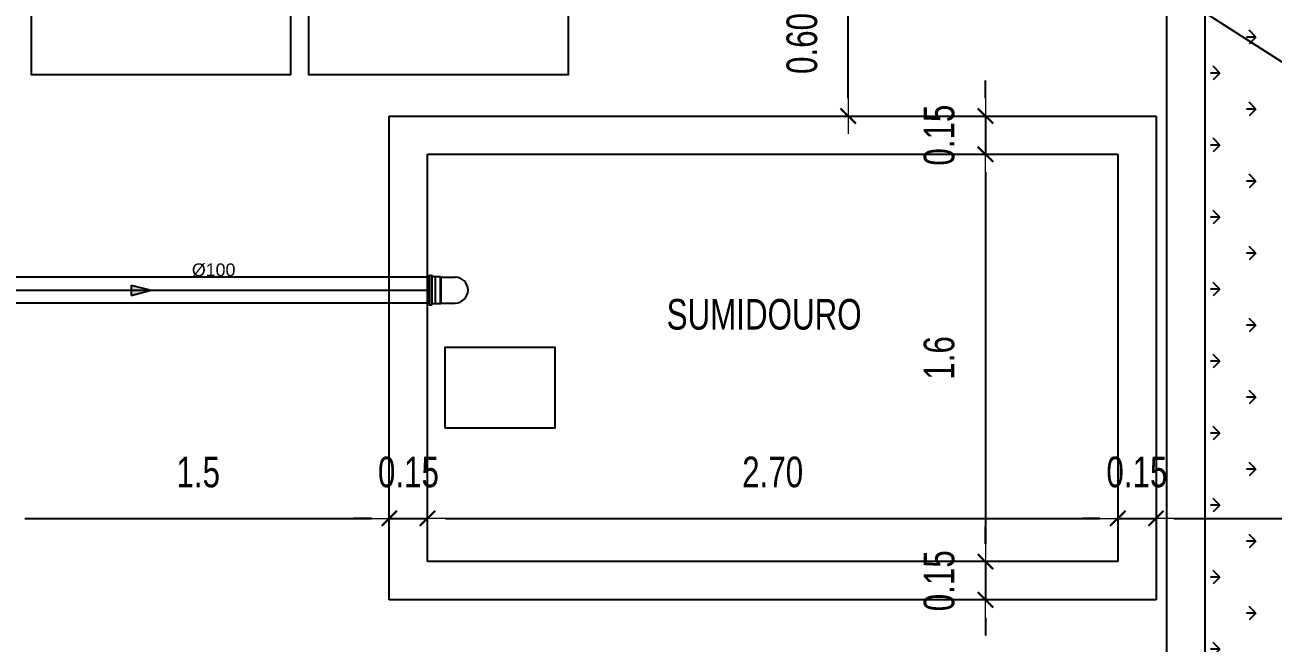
# Model space of a CAD drawing. Header units: millimetres. Extents: x 2502 to 4311, y 2007 to 3121.
# Drawn here: x 3363.7 to 3559.6, y 2172.2 to 2269.3 of the extents above; entities that cross this region are included whole.
import ezdxf
from ezdxf.enums import TextEntityAlignment as Align

# ---------------------------------------------------------------- set-up
doc = ezdxf.new("R2010")
doc.units = ezdxf.units.MM
doc.header["$LTSCALE"] = 20
doc.header["$MEASUREMENT"] = 0
doc.linetypes.add('CONTINU', pattern=[0])
for name, color, linetype in [('A-PEN-08', 8, 'CONTINUOUS'), ('A-PEN-C', 4, 'CONTINUOUS'), ('AF', 5, 'CONTINUOUS'), ('COTA', 7, 'CONTINUOUS'), ('E-txt-g', 3, 'CONTINUOUS'), ('Esgoto', 5, 'CONTINUOUS'), ('Texto-Tubos', 7, 'CONTINUOUS'), ('TigreCad', 3, 'CONTINUOUS'), ('Tinterno', 9, 'CONTINUOUS')]:
    doc.layers.add(name, color=color, linetype=linetype)
for name, color, linetype, lineweight in [('E-Pen-C', 4, 'CONTINUOUS', 15), ('E-Pen-G', 3, 'CONTINUOUS', 30), ('E-Txt-W', 7, 'CONTINUOUS', 20)]:
    doc.layers.add(name, color=color, linetype=linetype, lineweight=lineweight)
doc.styles.add('F2', font='swisscl.ttf')
doc.styles.add('REG60', font='romans.shx', dxfattribs={"width": 0.8, "height": 0.15})
doc.styles.add('REG80', font='romans.shx', dxfattribs={"width": 0.8, "height": 0.2})
doc.styles.add('TCTUBOS-TXT', font='arial.ttf')
pattern_1 = [(180, (33306.3336, -15184.039), (-5.65685425, -5.65685425), [1.5, -9.8137085]), (135, (33306.334, -15184.039), (-5.6568542, -5.6568542), [1.5, -6.5]), (225, (33306.334, -15184.039), (5.6568542, -5.6568542), [1.5, -6.5])]

# ---------------------------------------------------------------- blocks, each defined once
blk = doc.blocks.new('TXT-AMB75')
at = {"layer": 'E-txt-g', "style": 'REG80', "width": 0.8, "flags": 8}
blk.add_attdef('TXT', text='', height=0.2, dxfattribs=at).set_placement((0.0055, 0.2964), align=Align.CENTER)
at = {"layer": 'E-Txt-W', "style": 'REG60', "width": 0.8, "flags": 8}
blk.add_attdef('TXT', text='', height=0.15, dxfattribs=at).set_placement((0.0055, 0.0271), align=Align.CENTER)
blk = doc.blocks.new('j9n100d')
at = {"layer": 'TigreCad'}
for p, q in [((54.9, 50.8), (0, 50.8)), ((57.1, 53), (54.9, 50.8)), ((57.1, 53), (57.1, -53)), ((76.8, 53), (57.1, 53)), ((77.1, 53.2), (76.8, 53)), ((89.2, 53.2), (77.1, 53.2)), ((77.1, 53.2), (77.1, -53.3)), ((90.4, 56.7), (90.2, 54.2)), ((100.8, 57.7), (91.4, 57.7)), ((91.4, 56.7), (91.4, -56.6)), ((100.8, 56.7), (100.8, -56.6)), ((101.8, 56.9), (102.6, 54)), ((108, 53.2), (103.6, 53.2)), ((108, 53.2), (108, -53.3)), ((54.9, -50.8), (0, -50.8)), ((57.1, -53), (54.9, -50.8)), ((76.8, -53), (57.1, -53)), ((77.1, -53.3), (76.8, -53)), ((89.2, -53.3), (77.1, -53.3)), ((90.4, -56.7), (90.2, -54.2)), ((100.8, -57.6), (91.4, -57.6)), ((101.8, -56.9), (102.6, -54)), ((108, -53.3), (103.6, -53.3))]:
    blk.add_line(p, q, dxfattribs=at)
for centre, radius, start, end in [((0, 0), 50.8, 90, 270), ((89.2, 54.2), 1, 270, 355), ((91.4, 56.7), 1, 90, 175), ((100.8, 56.7), 1, 15, 90), ((103.6, 54.2), 1, 195, 270), ((89.2, -54.2), 1, 5, 90), ((91.4, -56.6), 1, 185, 270), ((100.8, -56.6), 1, 270, 345), ((103.6, -54.2), 1, 90, 165)]:
    blk.add_arc(centre, radius, start, end, dxfattribs=at)
at = {"layer": 'Tinterno'}
for p, q in [((54.9, 50.8), (54.9, -50.8)), ((76.8, 53), (76.8, -53)), ((90.1, 53.2), (90.1, -53.3)), ((102.8, 53.2), (102.8, -53.3))]:
    blk.add_line(p, q, dxfattribs=at)
blk = doc.blocks.new('TRACO')
at = {"layer": 'E-Pen-C'}
for p, q in [((0, 1), (0, -1)), ((-1, 0), (1, 0))]:
    blk.add_line(p, q, dxfattribs=at)
at = {"layer": 'E-Pen-G'}
blk.add_line((-0.424, -0.424), (0.424, 0.424), dxfattribs=at)

msp = doc.modelspace()

# ---------------------------------------------------------------- hatches: boundary and pattern name
at = {"layer": 'A-PEN-08'}
h = msp.add_hatch(dxfattribs=at)
h.set_pattern_fill('GRASS', color=256, scale=8, angle=90, style=0)
h.set_pattern_definition(pattern_1)
h.paths.add_polyline_path([(3608.89, 2507.07), (3548.89, 2507.07), (3548.89, 2327.75), (3556.89, 2327.75), (3556.89, 2269.75), (3548.89, 2269.75), (3548.89, 2157.75), (3608.89, 2157.75)])
h.paths.add_polyline_path([(3593.77, 2326.14, -1), (3593.77, 2321.61, -1)], flags=16)
h.paths.add_polyline_path([(3556.89, 2327.75), (3548.89, 2327.75), (3548.89, 2321.75), (3550.89, 2321.75), (3550.89, 2275.75), (3548.89, 2275.75), (3548.89, 2269.75), (3556.89, 2269.75)], flags=16)
h.paths.add_polyline_path([(3580.25, 2322.05), (3580.25, 2343.04), (3572.9, 2343.04), (3572.9, 2322.05)], flags=24)
h.paths.add_polyline_path([(3587.62, 2316.8), (3587.62, 2348.29), (3579.05, 2348.29), (3579.05, 2316.8)], flags=24)
h.paths.add_polyline_path([(3561.4, 2155.68), (3561.4, 2165.6), (3551.28, 2165.6), (3551.28, 2155.68)], flags=9)
h.paths.add_polyline_path([(3561.39, 2214.28), (3561.39, 2227.21), (3551.27, 2227.21), (3551.27, 2214.28)], flags=24)
h.paths.add_polyline_path([(3561.4, 2275.68), (3561.4, 2285.6), (3551.28, 2285.6), (3551.28, 2275.68)], flags=24)
h.paths.add_polyline_path([(3561.39, 2301.22), (3561.39, 2314.15), (3551.27, 2314.15), (3551.27, 2301.22)], flags=24)
h.paths.add_polyline_path([(3561.39, 2331.68), (3561.39, 2341.6), (3551.27, 2341.6), (3551.27, 2331.68)], flags=24)
h.paths.add_polyline_path([(3561.39, 2341.68), (3561.39, 2351.6), (3551.27, 2351.6), (3551.27, 2341.68)], flags=24)
h.paths.add_polyline_path([(3561.39, 2351.68), (3561.39, 2361.6), (3551.27, 2361.6), (3551.27, 2351.68)], flags=24)
h.paths.add_polyline_path([(3561.39, 2361.68), (3561.39, 2371.6), (3551.27, 2371.6), (3551.27, 2361.68)], flags=24)
h.paths.add_polyline_path([(3561.39, 2371.68), (3561.39, 2381.6), (3551.27, 2381.6), (3551.27, 2371.68)], flags=24)
h.paths.add_polyline_path([(3561.39, 2381.68), (3561.39, 2391.6), (3551.27, 2391.6), (3551.27, 2381.68)], flags=24)
h.paths.add_polyline_path([(3561.39, 2391.68), (3561.39, 2401.6), (3551.27, 2401.6), (3551.27, 2391.68)], flags=24)
h.paths.add_polyline_path([(3561.39, 2401.68), (3561.39, 2411.6), (3551.27, 2411.6), (3551.27, 2401.68)], flags=24)
h.paths.add_polyline_path([(3561.39, 2411.68), (3561.39, 2421.6), (3551.27, 2421.6), (3551.27, 2411.68)], flags=24)
h.paths.add_polyline_path([(3561.39, 2421.68), (3561.39, 2431.6), (3551.27, 2431.6), (3551.27, 2421.68)], flags=24)
h.paths.add_polyline_path([(3561.39, 2431.68), (3561.39, 2441.6), (3551.27, 2441.6), (3551.27, 2431.68)], flags=24)
h.paths.add_polyline_path([(3561.39, 2441.68), (3561.39, 2451.6), (3551.27, 2451.6), (3551.27, 2441.68)], flags=24)
h.paths.add_polyline_path([(3561.39, 2451.68), (3561.39, 2461.6), (3551.27, 2461.6), (3551.27, 2451.68)], flags=24)
h.paths.add_polyline_path([(3561.4, 2459.68), (3561.4, 2469.6), (3551.28, 2469.6), (3551.28, 2459.68)], flags=24)
h.paths.add_polyline_path([(3585.42, 2216.15), (3572.49, 2216.15), (3572.49, 2206.03), (3585.42, 2206.03)], flags=24)
h.paths.add_polyline_path([(3603.06, 2325.22), (3603.06, 2342.78), (3596.61, 2342.78), (3596.61, 2325.22)], flags=24)
h.paths.add_polyline_path([(3593.69, 2329.34), (3593.69, 2342.77), (3586.32, 2342.77), (3586.32, 2329.34)], flags=24)
h = msp.add_hatch(dxfattribs=at)
h.set_pattern_fill('GRASS', color=256, scale=8, angle=90, style=0)
h.set_pattern_definition(pattern_1)
h.paths.add_polyline_path([(3608.89, 2507.07), (3548.89, 2507.07), (3548.89, 2327.75), (3556.89, 2327.75), (3556.89, 2269.75), (3548.89, 2269.75), (3548.89, 2157.75), (3608.89, 2157.75)])
h.paths.add_polyline_path([(3593.77, 2326.14, -1), (3593.77, 2321.61, -1)], flags=16)
h.paths.add_polyline_path([(3556.89, 2327.75), (3548.89, 2327.75), (3548.89, 2321.75), (3550.89, 2321.75), (3550.89, 2275.75), (3548.89, 2275.75), (3548.89, 2269.75), (3556.89, 2269.75)], flags=16)
h.paths.add_polyline_path([(3580.25, 2322.05), (3580.25, 2343.04), (3572.9, 2343.04), (3572.9, 2322.05)], flags=24)
h.paths.add_polyline_path([(3587.62, 2316.8), (3587.62, 2348.29), (3579.05, 2348.29), (3579.05, 2316.8)], flags=24)
h.paths.add_polyline_path([(3561.4, 2155.68), (3561.4, 2165.6), (3551.28, 2165.6), (3551.28, 2155.68)], flags=9)
h.paths.add_polyline_path([(3561.39, 2214.28), (3561.39, 2227.21), (3551.27, 2227.21), (3551.27, 2214.28)], flags=24)
h.paths.add_polyline_path([(3561.4, 2275.68), (3561.4, 2285.6), (3551.28, 2285.6), (3551.28, 2275.68)], flags=24)
h.paths.add_polyline_path([(3561.39, 2301.22), (3561.39, 2314.15), (3551.27, 2314.15), (3551.27, 2301.22)], flags=24)
h.paths.add_polyline_path([(3561.39, 2331.68), (3561.39, 2341.6), (3551.27, 2341.6), (3551.27, 2331.68)], flags=24)
h.paths.add_polyline_path([(3561.39, 2341.68), (3561.39, 2351.6), (3551.27, 2351.6), (3551.27, 2341.68)], flags=24)
h.paths.add_polyline_path([(3561.39, 2351.68), (3561.39, 2361.6), (3551.27, 2361.6), (3551.27, 2351.68)], flags=24)
h.paths.add_polyline_path([(3561.39, 2361.68), (3561.39, 2371.6), (3551.27, 2371.6), (3551.27, 2361.68)], flags=24)
h.paths.add_polyline_path([(3561.39, 2371.68), (3561.39, 2381.6), (3551.27, 2381.6), (3551.27, 2371.68)], flags=24)
h.paths.add_polyline_path([(3561.39, 2381.68), (3561.39, 2391.6), (3551.27, 2391.6), (3551.27, 2381.68)], flags=24)
h.paths.add_polyline_path([(3561.39, 2391.68), (3561.39, 2401.6), (3551.27, 2401.6), (3551.27, 2391.68)], flags=24)
h.paths.add_polyline_path([(3561.39, 2401.68), (3561.39, 2411.6), (3551.27, 2411.6), (3551.27, 2401.68)], flags=24)
h.paths.add_polyline_path([(3561.39, 2411.68), (3561.39, 2421.6), (3551.27, 2421.6), (3551.27, 2411.68)], flags=24)
h.paths.add_polyline_path([(3561.39, 2421.68), (3561.39, 2431.6), (3551.27, 2431.6), (3551.27, 2421.68)], flags=24)
h.paths.add_polyline_path([(3561.39, 2431.68), (3561.39, 2441.6), (3551.27, 2441.6), (3551.27, 2431.68)], flags=24)
h.paths.add_polyline_path([(3561.39, 2441.68), (3561.39, 2451.6), (3551.27, 2451.6), (3551.27, 2441.68)], flags=24)
h.paths.add_polyline_path([(3561.39, 2451.68), (3561.39, 2461.6), (3551.27, 2461.6), (3551.27, 2451.68)], flags=24)
h.paths.add_polyline_path([(3561.4, 2459.68), (3561.4, 2469.6), (3551.28, 2469.6), (3551.28, 2459.68)], flags=24)
h.paths.add_polyline_path([(3585.42, 2216.15), (3572.49, 2216.15), (3572.49, 2206.03), (3585.42, 2206.03)], flags=24)
h.paths.add_polyline_path([(3603.06, 2325.22), (3603.06, 2342.78), (3596.61, 2342.78), (3596.61, 2325.22)], flags=24)
h.paths.add_polyline_path([(3593.69, 2329.34), (3593.69, 2342.77), (3586.32, 2342.77), (3586.32, 2329.34)], flags=24)
at = {"layer": 'AF'}
h = msp.add_hatch(color=256, dxfattribs=at)
h.paths.add_polyline_path([(3383.5, 2227.6), (3380.36, 2227.57), (3380.36, 2226.78)])
h.paths.add_polyline_path([(3383.5, 2227.6), (3380.35, 2228.37), (3380.36, 2227.57)])
h = msp.add_hatch(color=256, dxfattribs=at)
h.paths.add_polyline_path([(3383.5, 2227.6), (3380.36, 2227.57), (3380.36, 2226.78)])
h.paths.add_polyline_path([(3383.5, 2227.6), (3380.35, 2228.37), (3380.36, 2227.57)])

# ---------------------------------------------------------------- linework, layer by layer
at = {"layer": 'A-PEN-08', "linetype": 'Continuous', "ltscale": 0.35}
for p, q in [((3548.89, 2522.95), (3548.89, 2157.75)), ((3548.89, 2522.95), (3548.89, 2157.75)), ((3542.89, 2277.75), (3542.89, 2163.75)), ((3542.89, 2277.75), (3542.89, 2163.75))]:
    msp.add_line(p, q, dxfattribs=at)
at = {"layer": 'A-PEN-08', "linetype": 'CONTINU'}
for points in [[(3364.65, 2275.71), (3364.65, 2261.49), (3405.45, 2261.49), (3405.45, 2275.71)], [(3364.65, 2275.71), (3364.65, 2261.49), (3405.45, 2261.49), (3405.45, 2275.71)], [(3408.22, 2275.71), (3408.22, 2261.49), (3449.02, 2261.49), (3449.02, 2275.71)], [(3408.22, 2275.71), (3408.22, 2261.49), (3449.02, 2261.49), (3449.02, 2275.71)]]:
    msp.add_lwpolyline(points, close=True, dxfattribs=at)
at = {"layer": 'A-PEN-C'}
msp.add_line((3544.71, 2273.93), (3566.63, 2259.86), dxfattribs=at)
msp.add_line((3544.71, 2273.93), (3566.63, 2259.86), dxfattribs=at)
at = {"layer": 'AF'}
for p, q in [((3380.35, 2228.37), (3383.5, 2227.6)), ((3380.35, 2228.37), (3380.36, 2226.77)), ((3380.35, 2228.37), (3383.5, 2227.6)), ((3380.35, 2228.37), (3380.36, 2226.77)), ((3380.36, 2226.78), (3383.5, 2227.6)), ((3380.36, 2226.78), (3383.5, 2227.6))]:
    msp.add_line(p, q, dxfattribs=at)
at = {"layer": 'COTA', "color": 4, "linetype": 'Continuous'}
for p, q in [((3492.93, 2257.75), (3492.93, 2274.95)), ((3514.48, 2257.75), (3514.48, 2260.55)), ((3514.48, 2254.95), (3514.48, 2248.95)), ((3514.48, 2246.15), (3514.48, 2187.75)), ((3514.48, 2246.15), (3514.48, 2243.35)), ((3363.69, 2191.75), (3418.09, 2191.75)), ((3363.69, 2191.75), (3366.49, 2191.75)), ((3418.09, 2191.75), (3415.29, 2191.75)), ((3420.89, 2191.75), (3426.89, 2191.75)), ((3429.69, 2191.75), (3432.49, 2191.75)), ((3429.69, 2191.75), (3532.45, 2191.75)), ((3532.45, 2191.75), (3529.65, 2191.75)), ((3535.25, 2191.75), (3541.25, 2191.75)), ((3544.05, 2191.75), (3546.85, 2191.75)), ((3544.05, 2191.75), (3606.09, 2191.75)), ((3514.48, 2187.75), (3514.48, 2190.55)), ((3514.48, 2184.95), (3514.48, 2178.95)), ((3514.48, 2176.15), (3514.48, 2173.35))]:
    msp.add_line(p, q, dxfattribs=at)
at = {"layer": 'Esgoto'}
for p, q in [((3420.89, 2254.95), (3541.25, 2254.95)), ((3420.89, 2178.95), (3420.89, 2254.95)), ((3541.25, 2254.95), (3541.25, 2178.95)), ((3426.89, 2184.95), (3426.89, 2248.95)), ((3426.89, 2248.95), (3535.25, 2248.95)), ((3535.25, 2248.95), (3535.25, 2184.95)), ((3354.89, 2227.61), (3426.89, 2227.61)), ((3354.89, 2227.61), (3426.89, 2227.61)), ((3535.25, 2184.95), (3426.89, 2184.95)), ((3541.25, 2178.95), (3420.89, 2178.95))]:
    msp.add_line(p, q, dxfattribs=at)
msp.add_lwpolyline([(3429.59, 2205.95), (3446.95, 2205.95), (3446.95, 2218.59), (3429.59, 2218.59)], close=True, dxfattribs=at)
msp.add_lwpolyline([(3429.59, 2205.95), (3446.95, 2205.95), (3446.95, 2218.59), (3429.59, 2218.59)], close=True, dxfattribs=at)
at = {"layer": 'TigreCad'}
for p, q in [((3426.89, 2229.64), (3354.89, 2229.64)), ((3426.89, 2229.64), (3354.89, 2229.64)), ((3426.89, 2225.58), (3354.89, 2225.58)), ((3426.89, 2225.58), (3354.89, 2225.58))]:
    msp.add_line(p, q, dxfattribs=at)

# ---------------------------------------------------------------- block references
at = {"layer": 'A-PEN-08'}
ref = msp.add_blockref('TXT-AMB75', (3479.57, 2212.76), dxfattribs=dict(at, xscale=29.16, yscale=29.16, zscale=29.16))
ref.add_attrib('TXT', 'SUMIDOURO', dxfattribs={"layer": 'E-txt-g', "color": 2, "height": 4.8, "style": 'F2'}).set_placement((3479.73, 2221.41), align=Align.CENTER)
ref = msp.add_blockref('TXT-AMB75', (3479.57, 2212.76), dxfattribs=dict(at, xscale=29.16, yscale=29.16, zscale=29.16))
ref.add_attrib('TXT', 'SUMIDOURO', dxfattribs={"layer": 'E-txt-g', "color": 2, "height": 4.8, "style": 'F2'}).set_placement((3479.73, 2221.41), align=Align.CENTER)
at = {"layer": 'COTA', "color": 4, "xscale": 2.8, "yscale": 2.8, "zscale": 2.8}
for p, rotation in [((3492.93, 2254.95), 270), ((3514.48, 2254.95), 270), ((3514.48, 2248.95), 90), ((3514.48, 2248.95), 90), ((3426.89, 2191.75), 180), ((3426.89, 2191.75), 180), ((3541.25, 2191.75), 180), ((3541.25, 2191.75), 180), ((3514.48, 2184.95), 270), ((3514.48, 2184.95), 270), ((3514.48, 2178.95), 90)]:
    msp.add_blockref('TRACO', p, dxfattribs=dict(at, rotation=rotation))
for p in [(3420.89, 2191.75), (3420.89, 2191.75), (3535.25, 2191.75), (3535.25, 2191.75)]:
    msp.add_blockref('TRACO', p, dxfattribs=at)
at = {"layer": 'TigreCad', "xscale": 0.04, "yscale": 0.04, "zscale": 0.04, "rotation": 180}
msp.add_blockref('j9n100d', (3431.21, 2227.61), dxfattribs=at)

# ---------------------------------------------------------------- texts
at = {"layer": 'COTA', "color": 4, "char_height": 4.8, "attachment_point": 5, "rotation": 90, "style": 'F2'}
for s, insert in [('\\A1;0.60', (3485.68, 2266.35)), ('\\A1;0.15', (3507.22, 2251.95)), ('\\A1;1.6', (3507.22, 2216.95)), ('\\A1;0.15', (3507.22, 2181.95))]:
    msp.add_mtext(s, dxfattribs=dict(at, insert=insert))
at = {"layer": 'COTA', "color": 4, "char_height": 4.8, "attachment_point": 5, "style": 'F2'}
for s, insert in [('\\A1;1.5', (3390.89, 2199)), ('\\A1;0.15', (3423.89, 2199.01)), ('\\A1;2.70', (3481.07, 2199.01)), ('\\A1;0.15', (3538.25, 2199.01))]:
    msp.add_mtext(s, dxfattribs=dict(at, insert=insert))
at = {"layer": 'Texto-Tubos', "style": 'TCTUBOS-TXT'}
msp.add_text('%%C100', height=2, dxfattribs=at).set_placement((3393.31, 2229.8), align=Align.CENTER)

doc.saveas('drawing.dxf')
